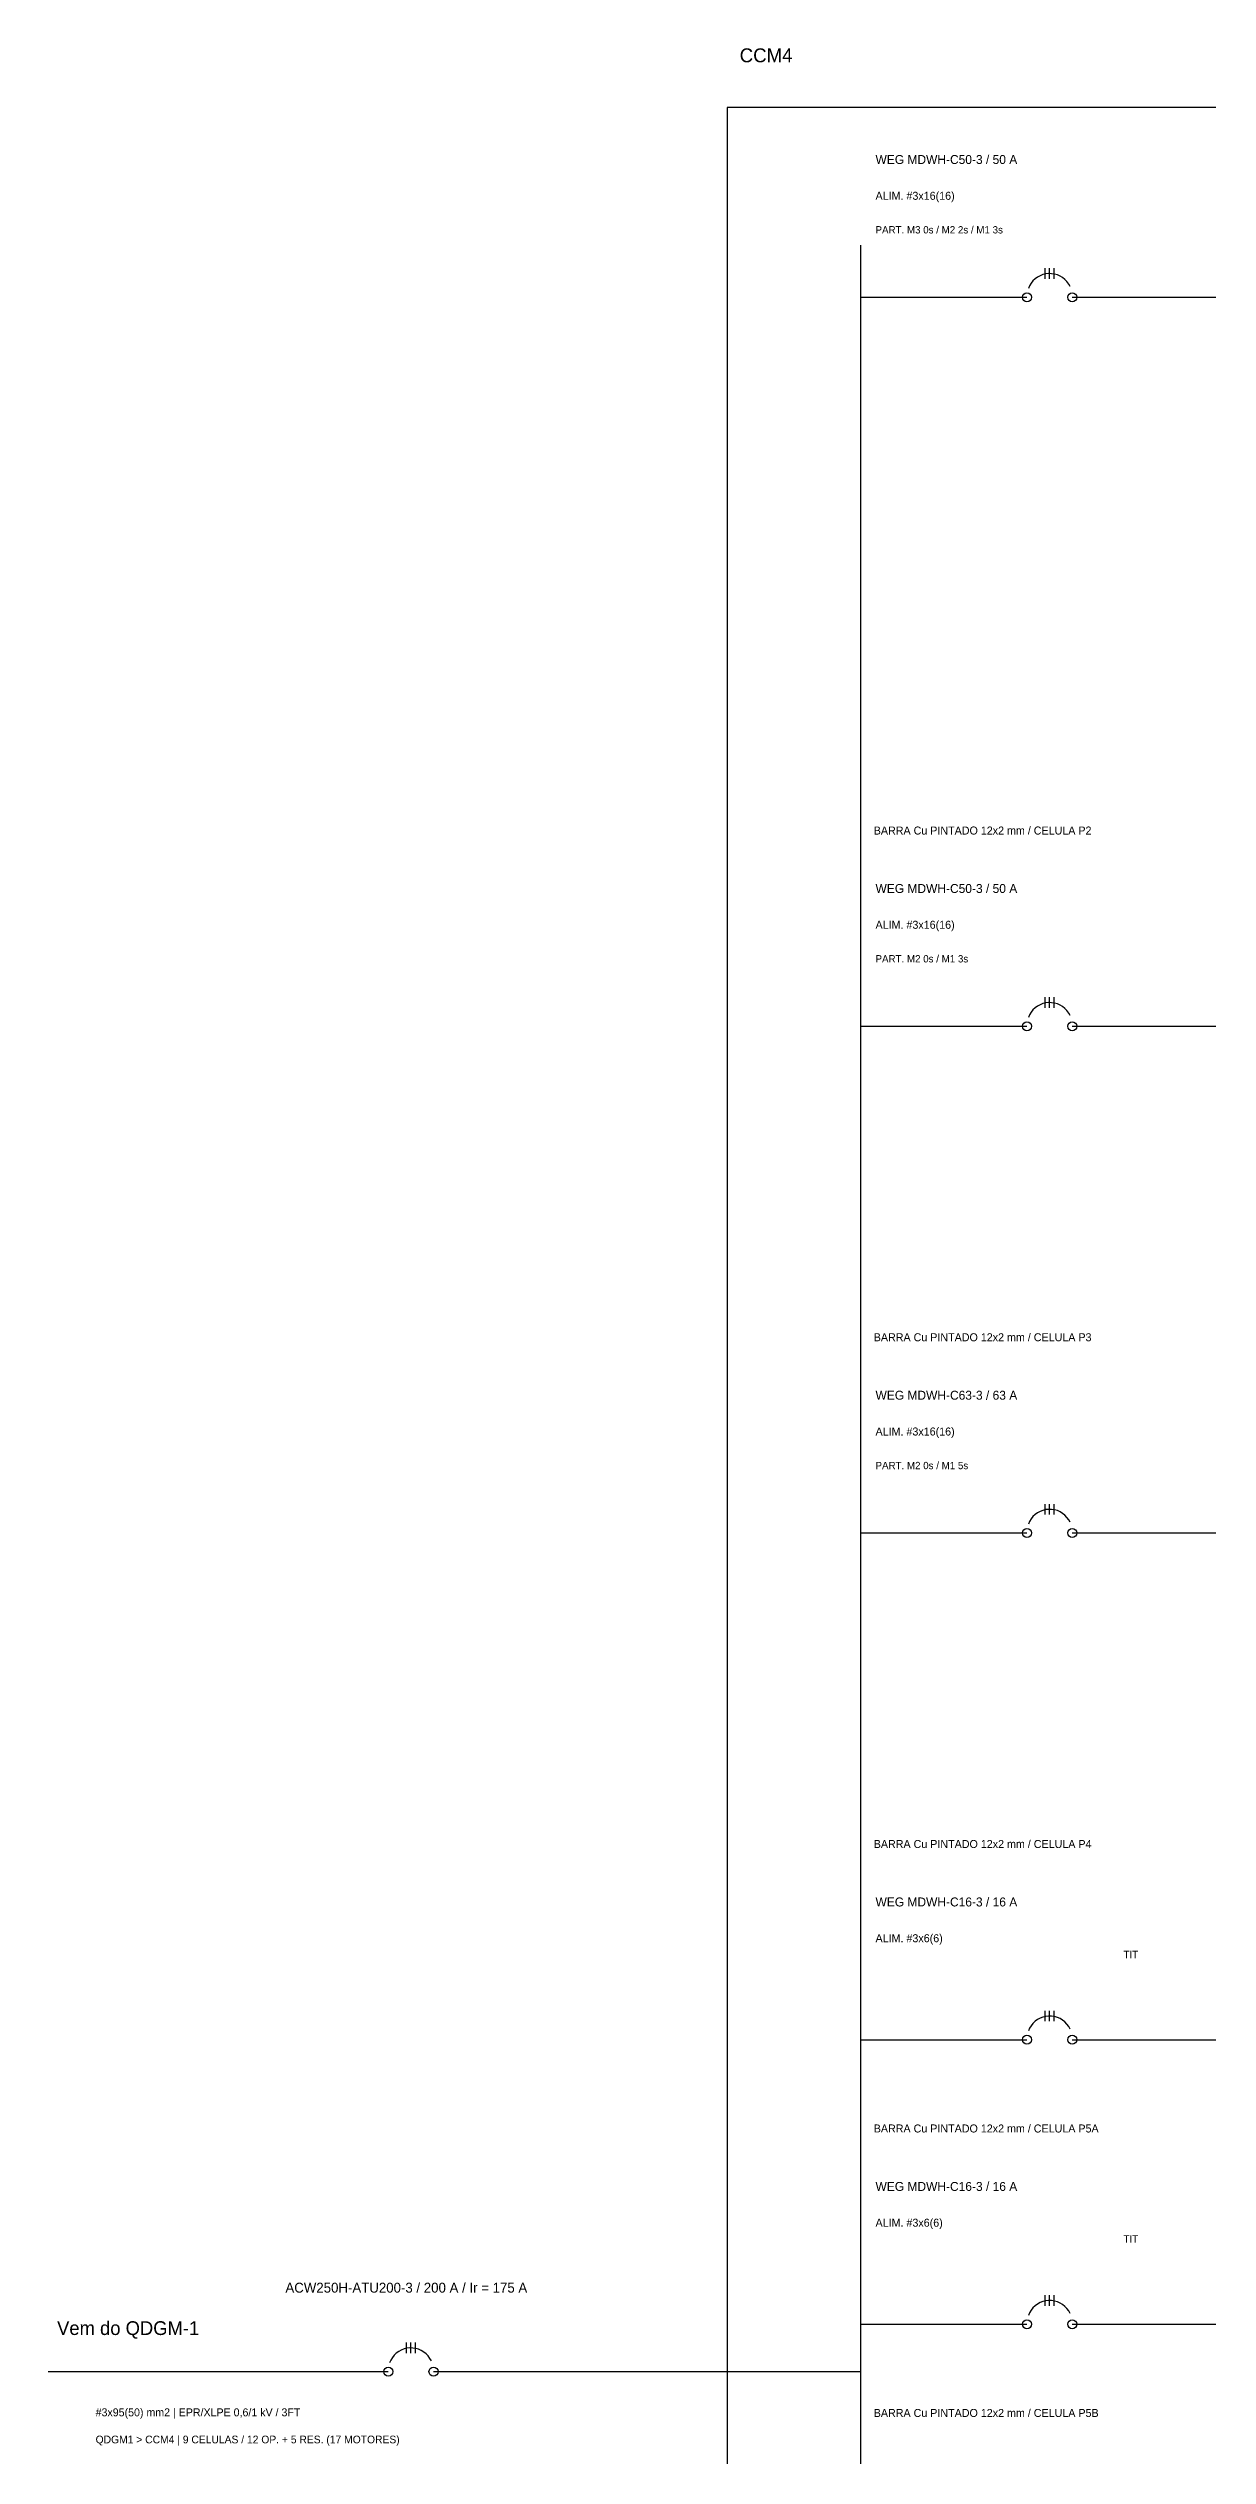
# Model space of a CAD drawing. Extents: x 88 to 641, y -96 to 322.
# Drawn here: x 90.2 to 109.75, y 33.58 to 74.2 of the extents above; entities that cross this region are included whole.
import ezdxf

# ---------------------------------------------------------------- set-up
doc = ezdxf.new("R2010")
doc.units = 0
doc.header["$MEASUREMENT"] = 0
for name, color, linetype in [('DIAGRAMA UNIFILAR', 80, 'Continuous'), ('ELET_UNIFILAR_TEXTO', 4, 'Continuous'), ('ELT_UNIFILAR_DESENHO', 5, 'Continuous')]:
    doc.layers.add(name, color=color, linetype=linetype)

msp = doc.modelspace()

# ---------------------------------------------------------------- linework, layer by layer
at = {"layer": 'DIAGRAMA UNIFILAR'}
msp.add_lwpolyline([(101.65, -1.5), (110.78, -1.5), (110.78, 73.2), (101.65, 73.2)], close=True, dxfattribs=at)
at = {"layer": 'ELT_UNIFILAR_DESENHO'}
for p, q in [((103.9, 0.75), (103.9, 70.88)), ((107.009, 70.311), (107.009, 70.489)), ((107.009, 70.311), (107.009, 70.489)), ((107.085, 70.311), (107.085, 70.489)), ((107.085, 70.311), (107.085, 70.489)), ((107.161, 70.311), (107.161, 70.489)), ((107.161, 70.311), (107.161, 70.489)), ((103.9, 70), (106.704, 70)), ((107.467, 70), (110.25, 70)), ((107.009, 58.011), (107.009, 58.189)), ((107.009, 58.011), (107.009, 58.189)), ((107.085, 58.011), (107.085, 58.189)), ((107.085, 58.011), (107.085, 58.189)), ((107.161, 58.011), (107.161, 58.189)), ((107.161, 58.011), (107.161, 58.189)), ((103.9, 57.7), (106.704, 57.7)), ((107.467, 57.7), (110.25, 57.7)), ((107.009, 49.461), (107.009, 49.639)), ((107.009, 49.461), (107.009, 49.639)), ((107.085, 49.461), (107.085, 49.639)), ((107.085, 49.461), (107.085, 49.639)), ((107.161, 49.461), (107.161, 49.639)), ((107.161, 49.461), (107.161, 49.639)), ((103.9, 49.15), (106.704, 49.15)), ((107.467, 49.15), (110.25, 49.15)), ((107.009, 40.911), (107.009, 41.089)), ((107.009, 40.911), (107.009, 41.089)), ((107.085, 40.911), (107.085, 41.089)), ((107.085, 40.911), (107.085, 41.089)), ((107.161, 40.911), (107.161, 41.089)), ((107.161, 40.911), (107.161, 41.089)), ((103.9, 40.6), (106.704, 40.6)), ((107.467, 40.6), (110.25, 40.6)), ((107.009, 36.111), (107.009, 36.289)), ((107.009, 36.111), (107.009, 36.289)), ((107.085, 36.111), (107.085, 36.289)), ((107.085, 36.111), (107.085, 36.289)), ((107.161, 36.111), (107.161, 36.289)), ((107.161, 36.111), (107.161, 36.289)), ((103.9, 35.8), (106.704, 35.8)), ((107.467, 35.8), (110.25, 35.8)), ((96.239, 35.311), (96.239, 35.489)), ((96.239, 35.311), (96.239, 35.489)), ((96.315, 35.311), (96.315, 35.489)), ((96.315, 35.311), (96.315, 35.489)), ((96.391, 35.311), (96.391, 35.489)), ((96.391, 35.311), (96.391, 35.489)), ((90.2, 35), (95.934, 35)), ((96.697, 35), (103.9, 35))]:
    msp.add_line(p, q, dxfattribs=at)
for points in [[(107.431, 70.18), (107.407, 70.223), (107.377, 70.264), (107.343, 70.3), (107.304, 70.331), (107.261, 70.357), (107.216, 70.377), (107.168, 70.391), (107.118, 70.398), (107.069, 70.399), (107.019, 70.394), (106.97, 70.382), (106.924, 70.364), (106.88, 70.34), (106.84, 70.311), (106.804, 70.276), (106.773, 70.237), (106.747, 70.194), (106.727, 70.149)], [(107.431, 57.88), (107.407, 57.923), (107.377, 57.964), (107.343, 58), (107.304, 58.031), (107.261, 58.057), (107.216, 58.077), (107.168, 58.091), (107.118, 58.098), (107.069, 58.099), (107.019, 58.094), (106.97, 58.082), (106.924, 58.064), (106.88, 58.04), (106.84, 58.011), (106.804, 57.976), (106.773, 57.937), (106.747, 57.894), (106.727, 57.849)], [(107.431, 49.33), (107.407, 49.373), (107.377, 49.414), (107.343, 49.45), (107.304, 49.481), (107.261, 49.507), (107.216, 49.527), (107.168, 49.541), (107.118, 49.548), (107.069, 49.549), (107.019, 49.544), (106.97, 49.532), (106.924, 49.514), (106.88, 49.49), (106.84, 49.461), (106.804, 49.426), (106.773, 49.387), (106.747, 49.344), (106.727, 49.299)], [(107.431, 40.78), (107.407, 40.823), (107.377, 40.864), (107.343, 40.9), (107.304, 40.931), (107.261, 40.957), (107.216, 40.977), (107.168, 40.991), (107.118, 40.998), (107.069, 40.999), (107.019, 40.994), (106.97, 40.982), (106.924, 40.964), (106.88, 40.94), (106.84, 40.911), (106.804, 40.876), (106.773, 40.837), (106.747, 40.794), (106.727, 40.749)], [(107.431, 35.98), (107.407, 36.023), (107.377, 36.064), (107.343, 36.1), (107.304, 36.131), (107.261, 36.157), (107.216, 36.177), (107.168, 36.191), (107.118, 36.198), (107.069, 36.199), (107.019, 36.194), (106.97, 36.182), (106.924, 36.164), (106.88, 36.14), (106.84, 36.111), (106.804, 36.076), (106.773, 36.037), (106.747, 35.994), (106.727, 35.949)], [(96.661, 35.18), (96.637, 35.223), (96.607, 35.264), (96.573, 35.3), (96.534, 35.331), (96.491, 35.357), (96.446, 35.377), (96.398, 35.391), (96.348, 35.398), (96.299, 35.399), (96.249, 35.394), (96.2, 35.382), (96.154, 35.364), (96.11, 35.34), (96.07, 35.311), (96.034, 35.276), (96.003, 35.237), (95.977, 35.194), (95.957, 35.149)]]:
    msp.add_lwpolyline(points, dxfattribs=at)
for centre in [(106.704, 70), (107.467, 70), (106.704, 57.7), (107.467, 57.7), (106.704, 49.15), (107.467, 49.15), (106.704, 40.6), (107.467, 40.6), (106.704, 35.8), (107.467, 35.8), (95.934, 35), (96.697, 35)]:
    msp.add_circle(centre, 0.0763, dxfattribs=at)

# ---------------------------------------------------------------- texts
at = {"layer": 'ELET_UNIFILAR_TEXTO', "attachment_point": 1}
for s, insert, char_height in [('CCM4', (101.86, 74.2), 0.235), ('WEG MDWH-C50-3 / 50 A', (104.15, 72.4), 0.151), ('ALIM. #3x16(16)', (104.15, 71.78), 0.135), ('PART. M3 0s / M2 2s / M1 3s', (104.15, 71.2), 0.123), ('BARRA Cu PINTADO 12x2 mm / CELULA P2', (104.12, 61.07), 0.135), ('WEG MDWH-C50-3 / 50 A', (104.15, 60.1), 0.151), ('ALIM. #3x16(16)', (104.15, 59.48), 0.135), ('PART. M2 0s / M1 3s', (104.15, 58.9), 0.123), ('BARRA Cu PINTADO 12x2 mm / CELULA P3', (104.12, 52.52), 0.135), ('WEG MDWH-C63-3 / 63 A', (104.15, 51.55), 0.151), ('ALIM. #3x16(16)', (104.15, 50.93), 0.135), ('PART. M2 0s / M1 5s', (104.15, 50.35), 0.123), ('BARRA Cu PINTADO 12x2 mm / CELULA P4', (104.12, 43.97), 0.135), ('WEG MDWH-C16-3 / 16 A', (104.15, 43), 0.151), ('ALIM. #3x6(6)', (104.15, 42.38), 0.135), ('TIT', (108.33, 42.1), 0.125), ('BARRA Cu PINTADO 12x2 mm / CELULA P5A', (104.12, 39.17), 0.135), ('WEG MDWH-C16-3 / 16 A', (104.15, 38.2), 0.151), ('ALIM. #3x6(6)', (104.15, 37.58), 0.135), ('TIT', (108.33, 37.3), 0.125), ('ACW250H-ATU200-3 / 200 A / Ir = 175 A', (94.2, 36.5), 0.167), ('Vem do QDGM-1', (90.35, 35.85), 0.232), ('#3x95(50) mm2 | EPR/XLPE 0,6/1 kV / 3FT', (91, 34.38), 0.134), ('BARRA Cu PINTADO 12x2 mm / CELULA P5B', (104.12, 34.37), 0.135), ('QDGM1 > CCM4 | 9 CELULAS / 12 OP. + 5 RES. (17 MOTORES)', (91, 33.92), 0.13)]:
    msp.add_mtext(s, dxfattribs=dict(at, insert=insert, char_height=char_height))

doc.saveas('drawing.dxf')
